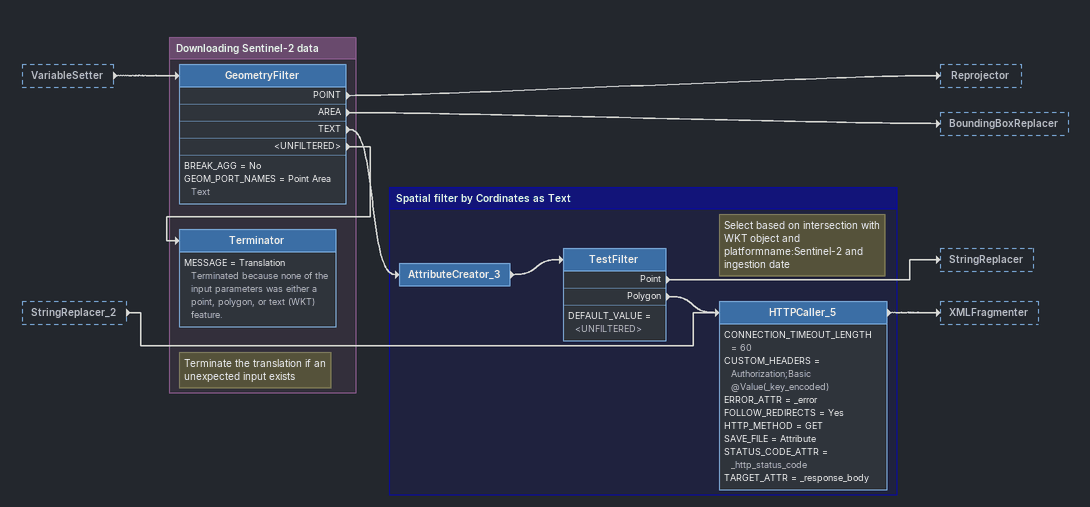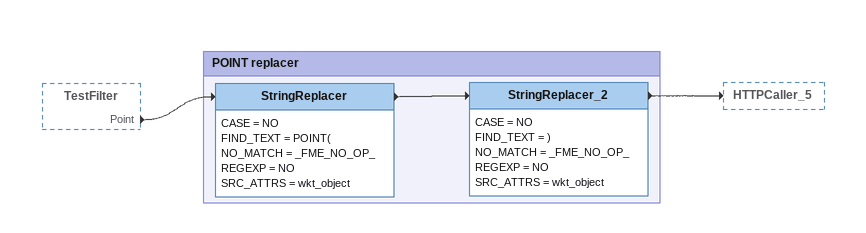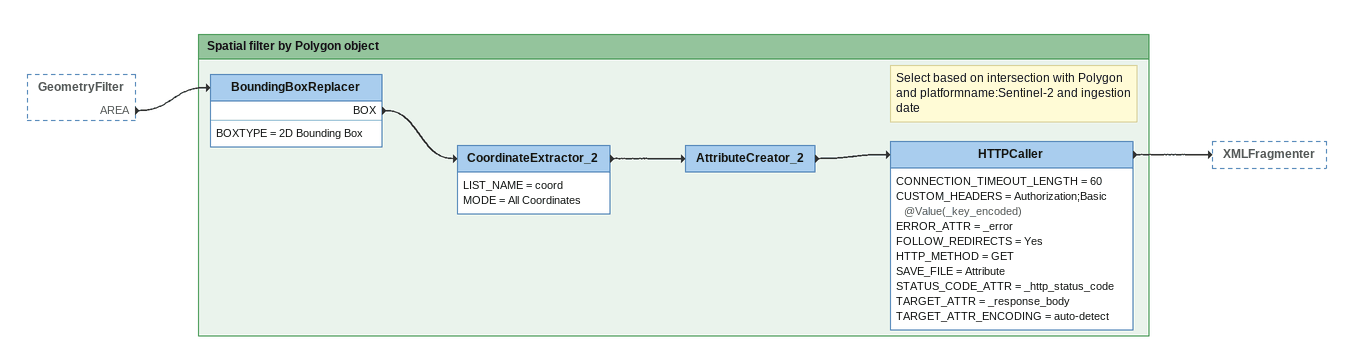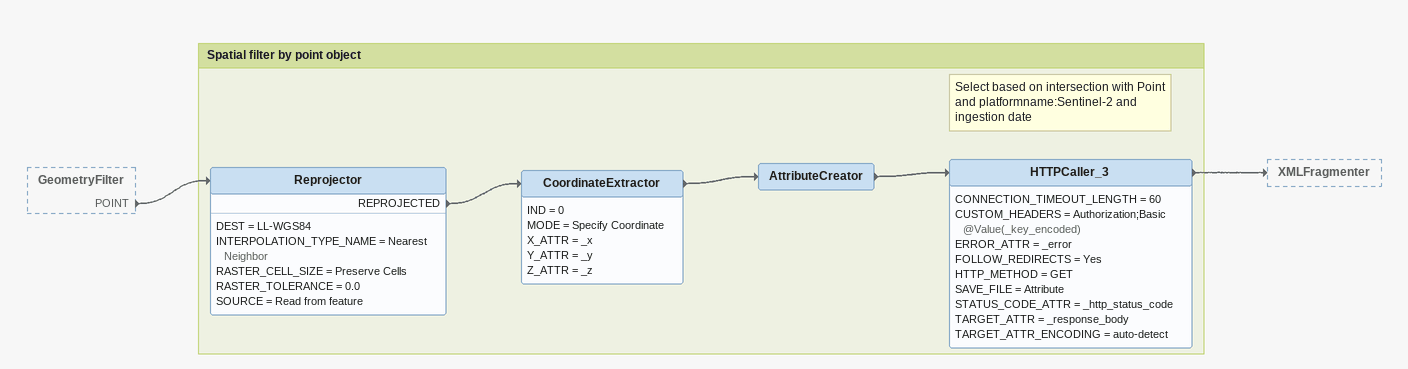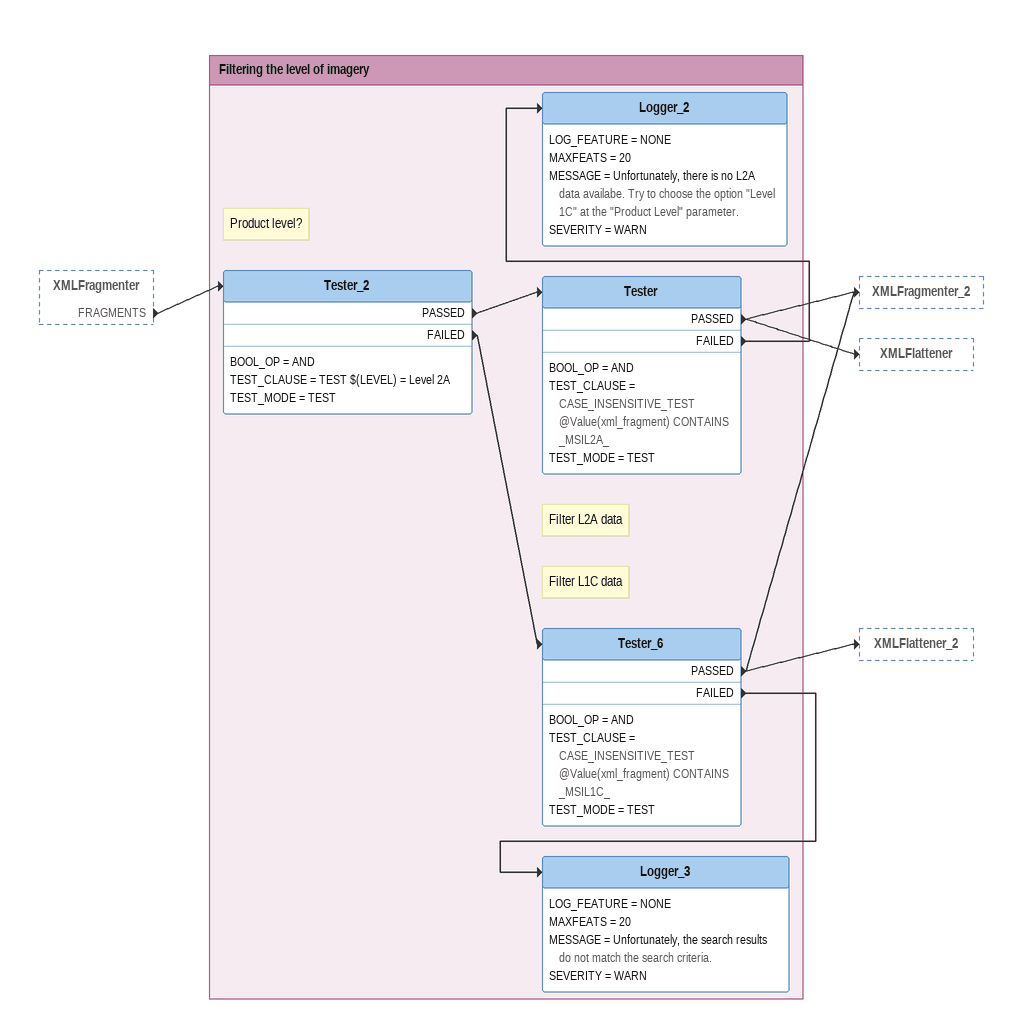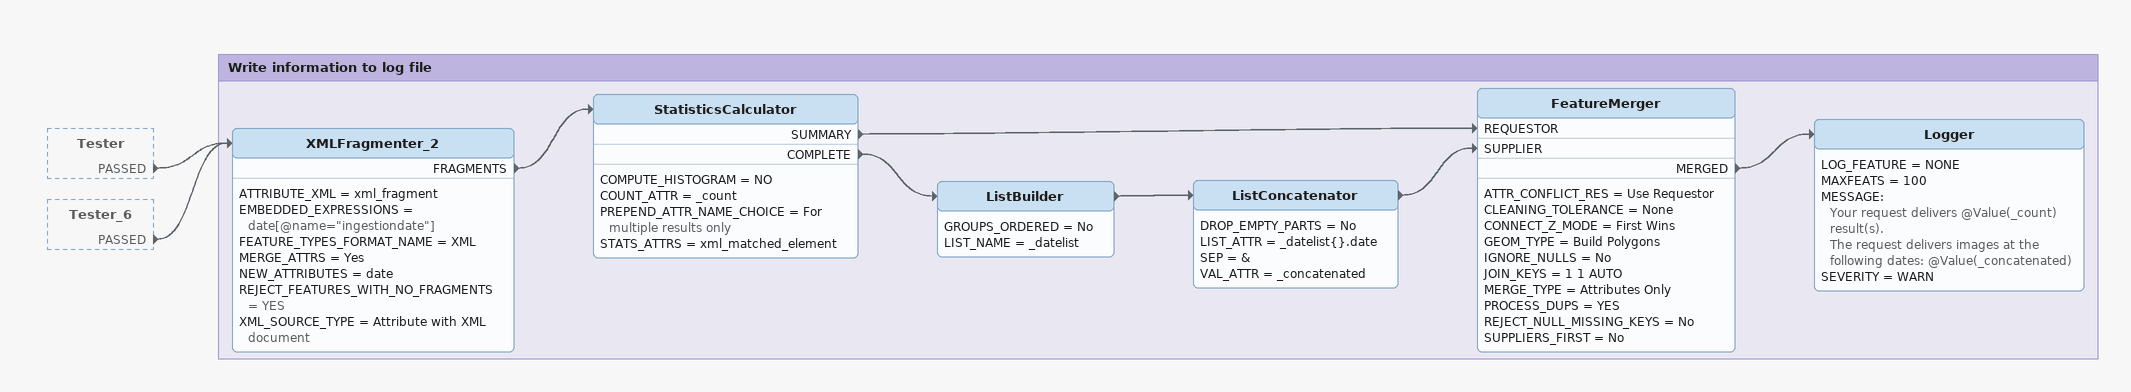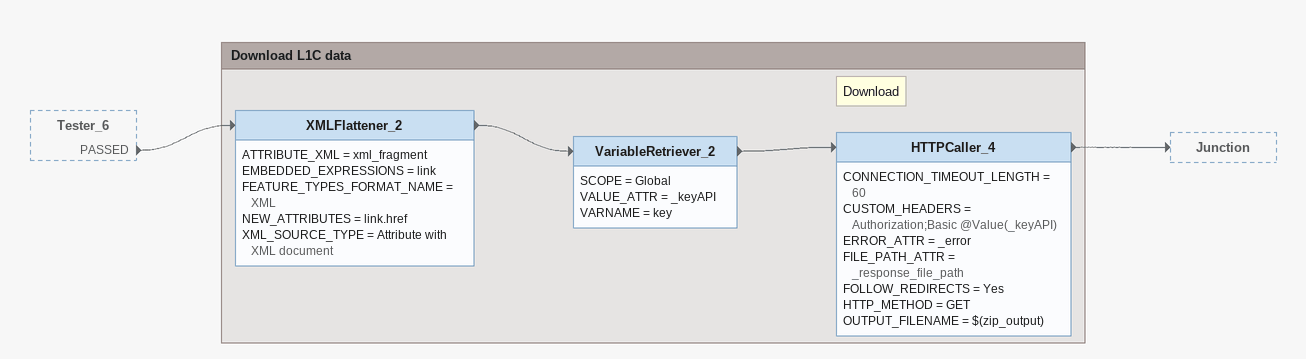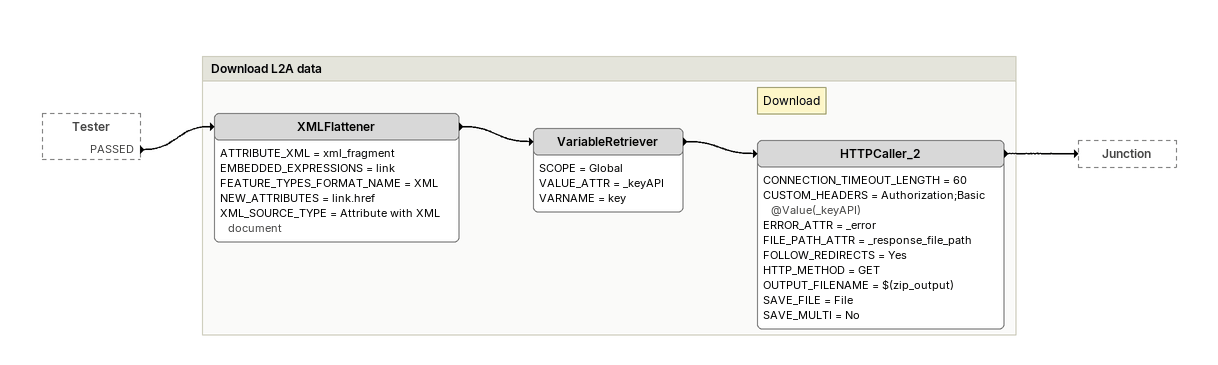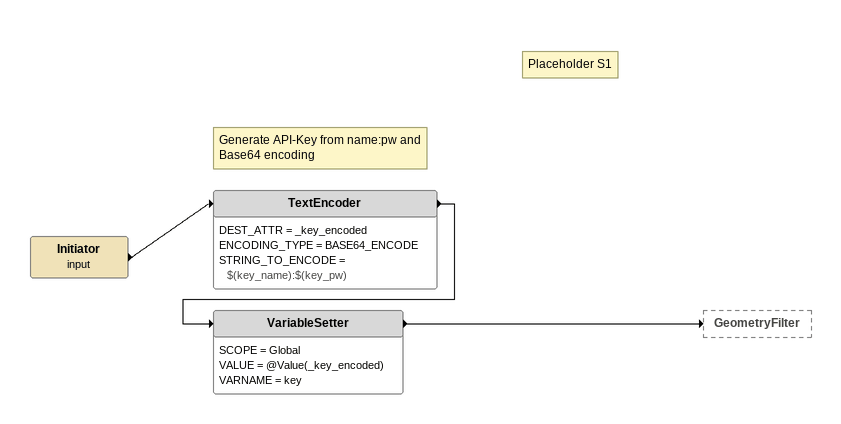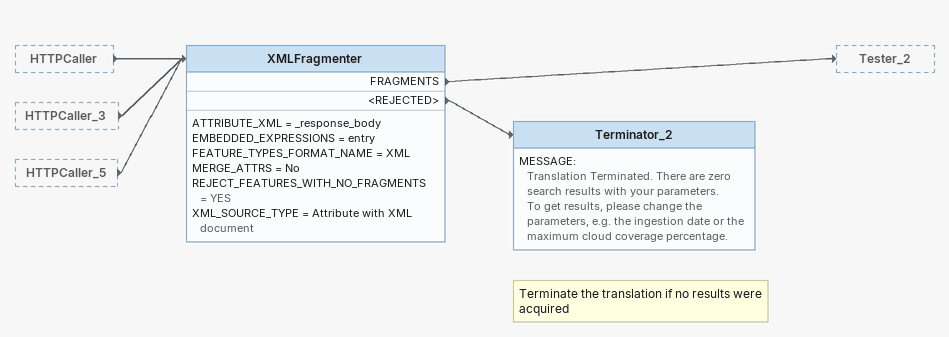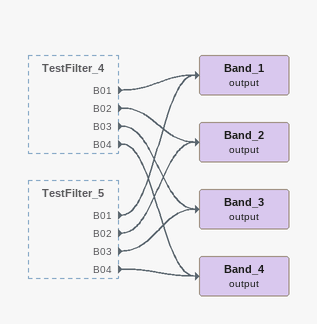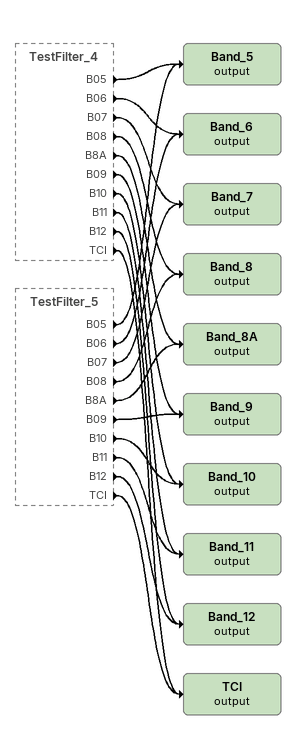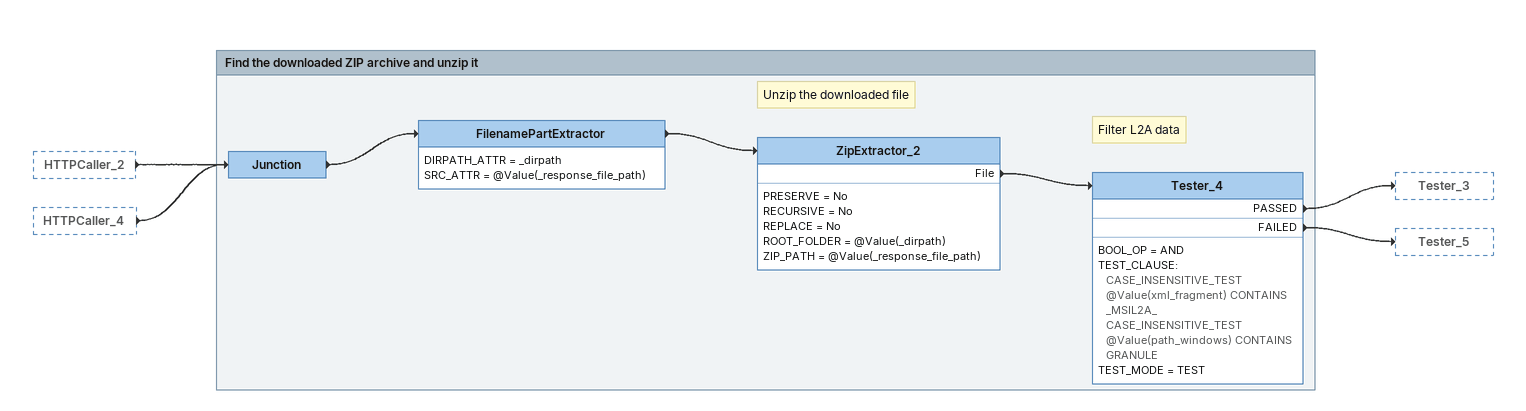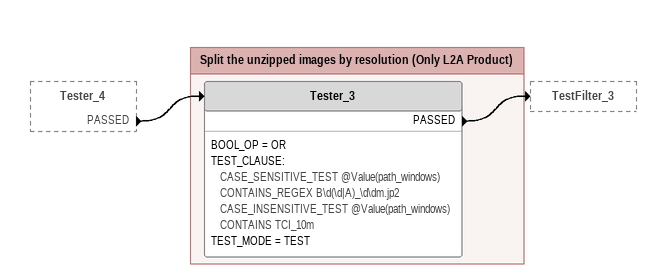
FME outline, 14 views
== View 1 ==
VariableSetter [outside]
    -> GeometryFilter
StringReplacer_2 [outside]
    -> HTTPCaller_5

Bookmark: Downloading Sentinel-2 data
GeometryFilter
    BREAK_AGG = No
    GEOM_PORT_NAMES = Point Area Text
    POINT -> Reprojector
    AREA -> BoundingBoxReplacer
    TEXT -> AttributeCreator_3
    <UNFILTERED> -> Terminator
Note: Terminate the translation if an unexpected input exists
Terminator
    MESSAGE = Translation Terminated because none of the input parameters was either a point, polygon, or text (WKT) feature.

Bookmark: Spatial filter by Cordinates as Text
AttributeCreator_3
    -> TestFilter
TestFilter
    DEFAULT_VALUE = <UNFILTERED>
    Point -> StringReplacer
    Polygon -> HTTPCaller_5
Note: Select based on intersection with WKT object and platformname:Sentinel-2 and ingestion date
HTTPCaller_5
    CONNECTION_TIMEOUT_LENGTH = 60
    CUSTOM_HEADERS = Authorization;Basic @Value(_key_encoded)
    ERROR_ATTR = _error
    FOLLOW_REDIRECTS = Yes
    HTTP_METHOD = GET
    SAVE_FILE = Attribute
    STATUS_CODE_ATTR = _http_status_code
    TARGET_ATTR = _response_body
    -> XMLFragmenter

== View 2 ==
TestFilter [outside]
    Point -> StringReplacer

Bookmark: POINT replacer
StringReplacer
    CASE = NO
    FIND_TEXT = POINT(
    NO_MATCH = _FME_NO_OP_
    REGEXP = NO
    SRC_ATTRS = wkt_object
    -> StringReplacer_2
StringReplacer_2
    CASE = NO
    FIND_TEXT = )
    NO_MATCH = _FME_NO_OP_
    REGEXP = NO
    SRC_ATTRS = wkt_object
    -> HTTPCaller_5

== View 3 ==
GeometryFilter [outside]
    AREA -> BoundingBoxReplacer

Bookmark: Spatial filter by Polygon object
BoundingBoxReplacer
    BOXTYPE = 2D Bounding Box
    BOX -> CoordinateExtractor_2
CoordinateExtractor_2
    LIST_NAME = coord
    MODE = All Coordinates
    -> AttributeCreator_2
AttributeCreator_2
    -> HTTPCaller
Note: Select based on intersection with Polygon and platformname:Sentinel-2 and ingestion date
HTTPCaller
    CONNECTION_TIMEOUT_LENGTH = 60
    CUSTOM_HEADERS = Authorization;Basic @Value(_key_encoded)
    ERROR_ATTR = _error
    FOLLOW_REDIRECTS = Yes
    HTTP_METHOD = GET
    SAVE_FILE = Attribute
    STATUS_CODE_ATTR = _http_status_code
    TARGET_ATTR = _response_body
    TARGET_ATTR_ENCODING = auto-detect
    -> XMLFragmenter

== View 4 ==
GeometryFilter [outside]
    POINT -> Reprojector

Bookmark: Spatial filter by point object
Reprojector
    DEST = LL-WGS84
    INTERPOLATION_TYPE_NAME = Nearest Neighbor
    RASTER_CELL_SIZE = Preserve Cells
    RASTER_TOLERANCE = 0.0
    SOURCE = Read from feature
    REPROJECTED -> CoordinateExtractor
CoordinateExtractor
    IND = 0
    MODE = Specify Coordinate
    X_ATTR = _x
    Y_ATTR = _y
    Z_ATTR = _z
    -> AttributeCreator
AttributeCreator
    -> HTTPCaller_3
Note: Select based on intersection with Point and platformname:Sentinel-2 and ingestion date
HTTPCaller_3
    CONNECTION_TIMEOUT_LENGTH = 60
    CUSTOM_HEADERS = Authorization;Basic @Value(_key_encoded)
    ERROR_ATTR = _error
    FOLLOW_REDIRECTS = Yes
    HTTP_METHOD = GET
    SAVE_FILE = Attribute
    STATUS_CODE_ATTR = _http_status_code
    TARGET_ATTR = _response_body
    TARGET_ATTR_ENCODING = auto-detect
    -> XMLFragmenter

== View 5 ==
XMLFragmenter [outside]
    FRAGMENTS -> Tester_2

Bookmark: Filtering the level of imagery
Note: Product level?
Tester_2
    BOOL_OP = AND
    TEST_CLAUSE = TEST $(LEVEL) = Level 2A
    TEST_MODE = TEST
    PASSED -> Tester
    FAILED -> Tester_6
Note: Filter L2A data
Tester
    BOOL_OP = AND
    TEST_CLAUSE = CASE_INSENSITIVE_TEST @Value(xml_fragment) CONTAINS _MSIL2A_
    TEST_MODE = TEST
    PASSED -> XMLFragmenter_2
    PASSED -> XMLFlattener
    FAILED -> Logger_2
Logger_2
    LOG_FEATURE = NONE
    MAXFEATS = 20
    MESSAGE = Unfortunately, there is no L2A data availabe. Try to choose the option "Level 1C" at the "Product Level" parameter.
    SEVERITY = WARN
Note: Filter L1C data
Tester_6
    BOOL_OP = AND
    TEST_CLAUSE = CASE_INSENSITIVE_TEST @Value(xml_fragment) CONTAINS _MSIL1C_
    TEST_MODE = TEST
    PASSED -> XMLFlattener_2
    PASSED -> XMLFragmenter_2
    FAILED -> Logger_3
Logger_3
    LOG_FEATURE = NONE
    MAXFEATS = 20
    MESSAGE = Unfortunately, the search results do not match the search criteria.
    SEVERITY = WARN

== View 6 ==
Tester [outside]
    PASSED -> XMLFragmenter_2
Tester_6 [outside]
    PASSED -> XMLFragmenter_2

Bookmark: Write information to log file
XMLFragmenter_2
    ATTRIBUTE_XML = xml_fragment
    EMBEDDED_EXPRESSIONS = date[@name="ingestiondate"]
    FEATURE_TYPES_FORMAT_NAME = XML
    MERGE_ATTRS = Yes
    NEW_ATTRIBUTES = date
    REJECT_FEATURES_WITH_NO_FRAGMENTS = YES
    XML_SOURCE_TYPE = Attribute with XML document
    FRAGMENTS -> StatisticsCalculator
StatisticsCalculator
    COMPUTE_HISTOGRAM = NO
    COUNT_ATTR = _count
    PREPEND_ATTR_NAME_CHOICE = For multiple results only
    STATS_ATTRS = xml_matched_element
    SUMMARY -> FeatureMerger [REQUESTOR]
    COMPLETE -> ListBuilder
ListBuilder
    GROUPS_ORDERED = No
    LIST_NAME = _datelist
    -> ListConcatenator
ListConcatenator
    DROP_EMPTY_PARTS = No
    LIST_ATTR = _datelist{}.date
    SEP = &
    VAL_ATTR = _concatenated
    -> FeatureMerger [SUPPLIER]
FeatureMerger
    ATTR_CONFLICT_RES = Use Requestor
    CLEANING_TOLERANCE = None
    CONNECT_Z_MODE = First Wins
    GEOM_TYPE = Build Polygons
    IGNORE_NULLS = No
    JOIN_KEYS = 1 1 AUTO
    MERGE_TYPE = Attributes Only
    PROCESS_DUPS = YES
    REJECT_NULL_MISSING_KEYS = No
    SUPPLIERS_FIRST = No
    MERGED -> Logger
Logger
    LOG_FEATURE = NONE
    MAXFEATS = 100
    MESSAGE:
      Your request delivers @Value(_count) result(s).
      The request delivers images at the following dates: @Value(_concatenated)
    SEVERITY = WARN

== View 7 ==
Tester_6 [outside]
    PASSED -> XMLFlattener_2

Bookmark: Download L1C data
XMLFlattener_2
    ATTRIBUTE_XML = xml_fragment
    EMBEDDED_EXPRESSIONS = link
    FEATURE_TYPES_FORMAT_NAME = XML
    NEW_ATTRIBUTES = link.href
    XML_SOURCE_TYPE = Attribute with XML document
    -> VariableRetriever_2
VariableRetriever_2
    SCOPE = Global
    VALUE_ATTR = _keyAPI
    VARNAME = key
    -> HTTPCaller_4
Note: Download
HTTPCaller_4
    CONNECTION_TIMEOUT_LENGTH = 60
    CUSTOM_HEADERS = Authorization;Basic @Value(_keyAPI)
    ERROR_ATTR = _error
    FILE_PATH_ATTR = _response_file_path
    FOLLOW_REDIRECTS = Yes
    HTTP_METHOD = GET
    OUTPUT_FILENAME = $(zip_output)
    -> Junction

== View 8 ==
Tester [outside]
    PASSED -> XMLFlattener

Bookmark: Download L2A data
XMLFlattener
    ATTRIBUTE_XML = xml_fragment
    EMBEDDED_EXPRESSIONS = link
    FEATURE_TYPES_FORMAT_NAME = XML
    NEW_ATTRIBUTES = link.href
    XML_SOURCE_TYPE = Attribute with XML document
    -> VariableRetriever
VariableRetriever
    SCOPE = Global
    VALUE_ATTR = _keyAPI
    VARNAME = key
    -> HTTPCaller_2
Note: Download
HTTPCaller_2
    CONNECTION_TIMEOUT_LENGTH = 60
    CUSTOM_HEADERS = Authorization;Basic @Value(_keyAPI)
    ERROR_ATTR = _error
    FILE_PATH_ATTR = _response_file_path
    FOLLOW_REDIRECTS = Yes
    HTTP_METHOD = GET
    OUTPUT_FILENAME = $(zip_output)
    SAVE_FILE = File
    SAVE_MULTI = No
    -> Junction

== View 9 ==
Initiator (input)
    -> TextEncoder
Note: Generate API-Key from name:pw and Base64 encoding
Note: Placeholder S1
TextEncoder
    DEST_ATTR = _key_encoded
    ENCODING_TYPE = BASE64_ENCODE
    STRING_TO_ENCODE = $(key_name):$(key_pw)
    -> VariableSetter
VariableSetter
    SCOPE = Global
    VALUE = @Value(_key_encoded)
    VARNAME = key
    -> GeometryFilter

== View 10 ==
HTTPCaller [outside]
    -> XMLFragmenter
HTTPCaller_3 [outside]
    -> XMLFragmenter
HTTPCaller_5 [outside]
    -> XMLFragmenter
XMLFragmenter
    ATTRIBUTE_XML = _response_body
    EMBEDDED_EXPRESSIONS = entry
    FEATURE_TYPES_FORMAT_NAME = XML
    MERGE_ATTRS = No
    REJECT_FEATURES_WITH_NO_FRAGMENTS = YES
    XML_SOURCE_TYPE = Attribute with XML document
    FRAGMENTS -> Tester_2
    <REJECTED> -> Terminator_2
Note: Terminate the translation if no results were acquired
Terminator_2
    MESSAGE:
      Translation Terminated. There are zero search results with your parameters.
      To get results, please change the parameters, e.g. the ingestion date or the maximum cloud coverage percentage.

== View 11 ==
TestFilter_4 [outside]
    B01 -> Band_1 (output)
    B02 -> Band_2 (output)
    B03 -> Band_3 (output)
    B04 -> Band_4 (output)
TestFilter_5 [outside]
    B01 -> Band_1 (output)
    B02 -> Band_2 (output)
    B03 -> Band_3 (output)
    B04 -> Band_4 (output)
Band_1 (output)
Band_2 (output)
Band_3 (output)
Band_4 (output)

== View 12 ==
TestFilter_4 [outside]
    B05 -> Band_5 (output)
    B06 -> Band_6 (output)
    B07 -> Band_7 (output)
    B08 -> Band_8 (output)
    B8A -> Band_8A (output)
    B09 -> Band_9 (output)
    B10 -> Band_10 (output)
    B11 -> Band_11 (output)
    B12 -> Band_12 (output)
    TCI -> TCI (output)
TestFilter_5 [outside]
    B05 -> Band_5 (output)
    B06 -> Band_6 (output)
    B07 -> Band_7 (output)
    B08 -> Band_8 (output)
    B8A -> Band_8A (output)
    B09 -> Band_9 (output)
    B10 -> Band_10 (output)
    B11 -> Band_11 (output)
    B12 -> Band_12 (output)
    TCI -> TCI (output)
Band_5 (output)
Band_6 (output)
Band_7 (output)
Band_8 (output)
Band_8A (output)
Band_9 (output)
Band_10 (output)
Band_11 (output)
Band_12 (output)
TCI (output)

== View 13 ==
HTTPCaller_2 [outside]
    -> Junction
HTTPCaller_4 [outside]
    -> Junction

Bookmark: Find the downloaded ZIP archive and unzip it
Junction
    -> FilenamePartExtractor
FilenamePartExtractor
    DIRPATH_ATTR = _dirpath
    SRC_ATTR = @Value(_response_file_path)
    -> ZipExtractor_2
Note: Unzip the downloaded file
ZipExtractor_2
    PRESERVE = No
    RECURSIVE = No
    REPLACE = No
    ROOT_FOLDER = @Value(_dirpath)
    ZIP_PATH = @Value(_response_file_path)
    File -> Tester_4
Note: Filter L2A data
Tester_4
    BOOL_OP = AND
    TEST_CLAUSE:
      CASE_INSENSITIVE_TEST @Value(xml_fragment) CONTAINS _MSIL2A_
      CASE_INSENSITIVE_TEST @Value(path_windows) CONTAINS GRANULE
    TEST_MODE = TEST
    PASSED -> Tester_3
    FAILED -> Tester_5

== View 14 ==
Tester_4 [outside]
    PASSED -> Tester_3

Bookmark: Split the unzipped images by resolution (Only L2A Product)
Tester_3
    BOOL_OP = OR
    TEST_CLAUSE:
      CASE_SENSITIVE_TEST @Value(path_windows) CONTAINS_REGEX B\d(\d|A)_\d\dm.jp2
      CASE_INSENSITIVE_TEST @Value(path_windows) CONTAINS TCI_10m
    TEST_MODE = TEST
    PASSED -> TestFilter_3
